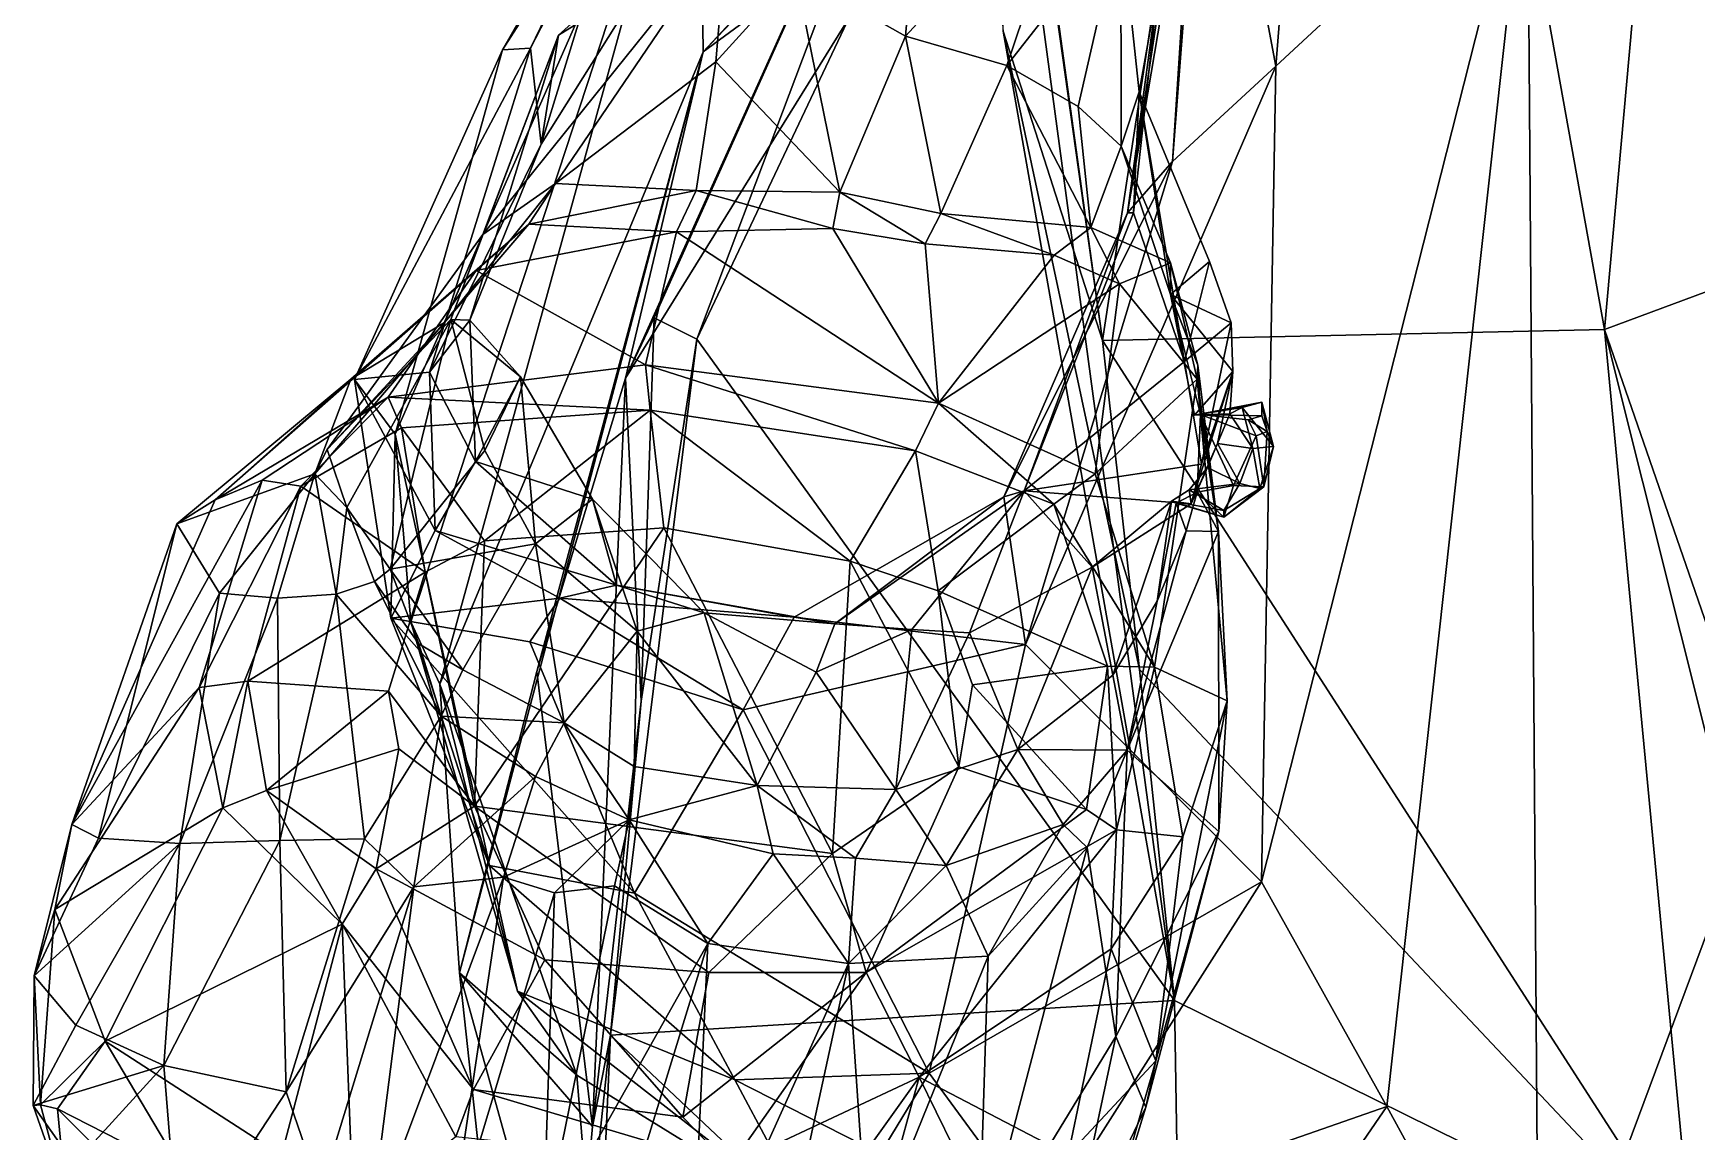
# Model space of a CAD drawing. Extents: x -0.17 to 0.17, y -0.67 to 0.79.
# Drawn here: x -0.1735 to -0.0732, y -0.1962 to -0.1299 of the extents above; entities that cross this region are included whole.
import ezdxf

# ---------------------------------------------------------------- set-up
doc = ezdxf.new("R2010")
doc.units = 0
doc.layers.add('G_SHEPRD$LWO', color=1, linetype='CONTINUOUS')

msp = doc.modelspace()

# ---------------------------------------------------------------- linework, layer by layer
at = {"layer": 'G_SHEPRD$LWO'}
for points in [[(-0.11499, -0.12982, 0.63113), (-0.109, -0.14847, 0.66799), (-0.12394, -0.04034, 0.59322)], [(-0.123, -0.04877, 0.62413), (-0.12394, -0.04034, 0.59322), (-0.109, -0.14847, 0.66799)], [(-0.123, -0.04877, 0.62413), (-0.109, -0.14847, 0.66799), (-0.09504, -0.05704, 0.65085)], [(-0.07041, -0.05524, 0.67549), (-0.09504, -0.05704, 0.65085), (-0.07872, -0.14782, 0.69142)], [(-0.05458, -0.13884, 0.70193), (-0.07041, -0.05524, 0.67549), (-0.07872, -0.14782, 0.69142)], [(-0.07872, -0.14782, 0.69142), (-0.09504, -0.05704, 0.65085), (-0.109, -0.14847, 0.66799)], [(-0.10264, -0.11009, 0.25891), (-0.09437, -0.0795, 0.35142), (-0.09855, -0.13194, 0.29187)], [(-0.09437, -0.0795, 0.35142), (-0.08337, -0.11787, 0.35446), (-0.09855, -0.13194, 0.29187)], [(-0.11925, -0.12089, 0.47136), (-0.10173, -0.09742, 0.43746), (-0.13309, -0.13107, 0.41912)], [(-0.10173, -0.09742, 0.43746), (-0.1031, -0.09964, 0.39211), (-0.13309, -0.13107, 0.41912)], [(-0.1031, -0.09964, 0.39211), (-0.13333, -0.11243, 0.35323), (-0.13309, -0.13107, 0.41912)], [(-0.14519, -0.13094, 0.26683), (-0.12888, -0.10255, 0.30132), (-0.1435, -0.13084, 0.2069)], [(-0.14519, -0.13094, 0.26683), (-0.13333, -0.11243, 0.35323), (-0.12888, -0.10255, 0.30132)], [(-0.12888, -0.10255, 0.30132), (-0.13681, -0.11699, 0.2108), (-0.1435, -0.13084, 0.2069)], [(-0.11925, -0.12089, 0.47136), (-0.13776, -0.15074, 0.50165), (-0.11676, -0.10411, 0.52975)], [(-0.13776, -0.15074, 0.50165), (-0.13603, -0.1471, 0.53814), (-0.11676, -0.10411, 0.52975)], [(-0.13603, -0.1471, 0.53814), (-0.13346, -0.14839, 0.58013), (-0.11676, -0.10411, 0.52975)], [(-0.13346, -0.14839, 0.58013), (-0.11521, -0.10985, 0.58754), (-0.11676, -0.10411, 0.52975)], [(-0.05621, -0.14033, 0.38682), (-0.08337, -0.11787, 0.35446), (-0.07057, -0.10541, 0.38122)], [(-0.13346, -0.14839, 0.58013), (-0.10465, -0.18827, 0.62569), (-0.11521, -0.10985, 0.58754)], [(-0.11499, -0.12982, 0.63113), (-0.11521, -0.10985, 0.58754), (-0.10465, -0.18827, 0.62569)], [(-0.10344, -0.1168, 0.20465), (-0.10264, -0.11009, 0.25891), (-0.10478, -0.13769, 0.20823)], [(-0.10264, -0.11009, 0.25891), (-0.09855, -0.13194, 0.29187), (-0.10478, -0.13769, 0.20823)], [(-0.15071, -0.16544, 0.34938), (-0.13333, -0.11243, 0.35323), (-0.15165, -0.15412, 0.28635)], [(-0.13333, -0.11243, 0.35323), (-0.14519, -0.13094, 0.26683), (-0.15165, -0.15412, 0.28635)], [(-0.13333, -0.11243, 0.35323), (-0.15071, -0.16544, 0.34938), (-0.14896, -0.16919, 0.37823)], [(-0.13333, -0.11243, 0.35323), (-0.14896, -0.16919, 0.37823), (-0.13309, -0.13107, 0.41912)], [(-0.12089, -0.13013, 0.06707), (-0.12751, -0.12636, 0.07564), (-0.11968, -0.11618, 0.1007)], [(-0.11968, -0.11618, 0.1007), (-0.11028, -0.1186, 0.10097), (-0.12089, -0.13013, 0.06707)], [(-0.1435, -0.13084, 0.2069), (-0.13681, -0.11699, 0.2108), (-0.14285, -0.13664, 0.14311)], [(-0.13681, -0.11699, 0.2108), (-0.13478, -0.12375, 0.14325), (-0.14285, -0.13664, 0.14311)], [(-0.10749, -0.14078, 0.14311), (-0.10485, -0.12335, 0.14368), (-0.10344, -0.1168, 0.20465)], [(-0.10478, -0.13769, 0.20823), (-0.10749, -0.14078, 0.14311), (-0.10344, -0.1168, 0.20465)], [(-0.08337, -0.11787, 0.35446), (-0.09941, -0.18111, 0.32314), (-0.09855, -0.13194, 0.29187)], [(-0.08337, -0.11787, 0.35446), (-0.09186, -0.19467, 0.34436), (-0.09941, -0.18111, 0.32314)], [(-0.09186, -0.19467, 0.34436), (-0.08337, -0.11787, 0.35446), (-0.08269, -0.21143, 0.38311)], [(-0.08337, -0.11787, 0.35446), (-0.05621, -0.14033, 0.38682), (-0.08269, -0.21143, 0.38311)], [(-0.11477, -0.1319, 0.0638), (-0.12089, -0.13013, 0.06707), (-0.11028, -0.1186, 0.10097)], [(-0.11028, -0.1186, 0.10097), (-0.10789, -0.1231, 0.09038), (-0.11477, -0.1319, 0.0638)], [(-0.13776, -0.15074, 0.50165), (-0.11925, -0.12089, 0.47136), (-0.13309, -0.13107, 0.41912)], [(-0.10789, -0.1231, 0.09038), (-0.11046, -0.13437, 0.06101), (-0.11477, -0.1319, 0.0638)], [(-0.11046, -0.13437, 0.06101), (-0.10789, -0.1231, 0.09038), (-0.10788, -0.13676, 0.0654)], [(-0.10564, -0.12709, 0.1089), (-0.10678, -0.13348, 0.08369), (-0.10789, -0.1231, 0.09038)], [(-0.10678, -0.13348, 0.08369), (-0.10788, -0.13676, 0.0654), (-0.10789, -0.1231, 0.09038)], [(-0.10564, -0.12709, 0.1089), (-0.10485, -0.12335, 0.14368), (-0.10749, -0.14078, 0.14311)], [(-0.1418, -0.13007, 0.10851), (-0.13165, -0.1238, 0.10581), (-0.14637, -0.14209, 0.06518)], [(-0.14198, -0.13901, 0.05291), (-0.14637, -0.14209, 0.06518), (-0.13165, -0.1238, 0.10581)], [(-0.14285, -0.13664, 0.14311), (-0.13478, -0.12375, 0.14325), (-0.1418, -0.13007, 0.10851)], [(-0.14198, -0.13901, 0.05291), (-0.13165, -0.1238, 0.10581), (-0.13232, -0.13168, 0.06473)], [(-0.13478, -0.12375, 0.14325), (-0.13165, -0.1238, 0.10581), (-0.1418, -0.13007, 0.10851)], [(-0.13232, -0.13168, 0.06473), (-0.13165, -0.1238, 0.10581), (-0.12751, -0.12636, 0.07564)], [(-0.12751, -0.12636, 0.07564), (-0.12484, -0.13952, 0.03399), (-0.13232, -0.13168, 0.06473)], [(-0.12751, -0.12636, 0.07564), (-0.12089, -0.13013, 0.06707), (-0.12484, -0.13952, 0.03399)], [(-0.10749, -0.14078, 0.14311), (-0.10714, -0.14078, 0.09722), (-0.10564, -0.12709, 0.1089)], [(-0.10678, -0.13348, 0.08369), (-0.10564, -0.12709, 0.1089), (-0.10714, -0.14078, 0.09722)], [(-0.14716, -0.14724, 0.11785), (-0.1418, -0.13007, 0.10851), (-0.1483, -0.1472, 0.07627)], [(-0.14637, -0.14209, 0.06518), (-0.1483, -0.1472, 0.07627), (-0.1418, -0.13007, 0.10851)], [(-0.14285, -0.13664, 0.14311), (-0.1418, -0.13007, 0.10851), (-0.14716, -0.14724, 0.11785)], [(-0.11876, -0.14081, 0.03531), (-0.12484, -0.13952, 0.03399), (-0.12089, -0.13013, 0.06707)], [(-0.12089, -0.13013, 0.06707), (-0.11477, -0.1319, 0.0638), (-0.11876, -0.14081, 0.03531)], [(-0.109, -0.14847, 0.66799), (-0.11499, -0.12982, 0.63113), (-0.10677, -0.16831, 0.64843)], [(-0.10465, -0.18827, 0.62569), (-0.10677, -0.16831, 0.64843), (-0.11499, -0.12982, 0.63113)], [(-0.15411, -0.15083, 0.20141), (-0.1435, -0.13084, 0.2069), (-0.14958, -0.15039, 0.14455)], [(-0.14519, -0.13094, 0.26683), (-0.1435, -0.13084, 0.2069), (-0.15411, -0.15083, 0.20141)], [(-0.15165, -0.15412, 0.28635), (-0.14519, -0.13094, 0.26683), (-0.15411, -0.15083, 0.20141)], [(-0.1435, -0.13084, 0.2069), (-0.14285, -0.13664, 0.14311), (-0.14958, -0.15039, 0.14455)], [(-0.14777, -0.18661, 0.43629), (-0.13309, -0.13107, 0.41912), (-0.14896, -0.16919, 0.37823)], [(-0.14777, -0.18661, 0.43629), (-0.14311, -0.16843, 0.46858), (-0.13309, -0.13107, 0.41912)], [(-0.13776, -0.15074, 0.50165), (-0.13309, -0.13107, 0.41912), (-0.14311, -0.16843, 0.46858)], [(-0.13232, -0.13168, 0.06473), (-0.13351, -0.13942, 0.0338), (-0.14198, -0.13901, 0.05291)], [(-0.12484, -0.13952, 0.03399), (-0.13351, -0.13942, 0.0338), (-0.13232, -0.13168, 0.06473)], [(-0.1097, -0.14165, 0.03587), (-0.11876, -0.14081, 0.03531), (-0.11477, -0.1319, 0.0638)], [(-0.11477, -0.1319, 0.0638), (-0.11046, -0.13437, 0.06101), (-0.1097, -0.14165, 0.03587)], [(-0.10478, -0.13769, 0.20823), (-0.09855, -0.13194, 0.29187), (-0.11364, -0.16681, 0.20833)], [(-0.09855, -0.13194, 0.29187), (-0.09941, -0.18111, 0.32314), (-0.11364, -0.16681, 0.20833)], [(-0.10788, -0.13676, 0.0654), (-0.1097, -0.14165, 0.03587), (-0.11046, -0.13437, 0.06101)], [(-0.10678, -0.13348, 0.08369), (-0.10489, -0.14569, 0.05813), (-0.10788, -0.13676, 0.0654)], [(-0.10714, -0.14078, 0.09722), (-0.10406, -0.14974, 0.08049), (-0.10678, -0.13348, 0.08369)], [(-0.10254, -0.14371, 0.07335), (-0.10489, -0.14569, 0.05813), (-0.10678, -0.13348, 0.08369)], [(-0.10406, -0.14974, 0.08049), (-0.10254, -0.14371, 0.07335), (-0.10678, -0.13348, 0.08369)], [(-0.14958, -0.15039, 0.14455), (-0.14285, -0.13664, 0.14311), (-0.14716, -0.14724, 0.11785)], [(-0.1049, -0.1438, 0.03766), (-0.1097, -0.14165, 0.03587), (-0.10788, -0.13676, 0.0654)], [(-0.10788, -0.13676, 0.0654), (-0.10489, -0.14569, 0.05813), (-0.1049, -0.1438, 0.03766)], [(-0.10749, -0.14078, 0.14311), (-0.10478, -0.13769, 0.20823), (-0.11495, -0.15791, 0.15007)], [(-0.11364, -0.16681, 0.20833), (-0.11495, -0.15791, 0.15007), (-0.10478, -0.13769, 0.20823)], [(-0.14637, -0.14209, 0.06518), (-0.14198, -0.13901, 0.05291), (-0.14869, -0.14738, 0.04189)], [(-0.14359, -0.14145, 0.03513), (-0.14869, -0.14738, 0.04189), (-0.14198, -0.13901, 0.05291)], [(-0.14359, -0.14145, 0.03513), (-0.14198, -0.13901, 0.05291), (-0.13351, -0.13942, 0.0338)], [(-0.14359, -0.14145, 0.03513), (-0.13351, -0.13942, 0.0338), (-0.13469, -0.14192, 0.0225)], [(-0.13469, -0.14192, 0.0225), (-0.13351, -0.13942, 0.0338), (-0.12526, -0.14172, 0.02508)], [(-0.12484, -0.13952, 0.03399), (-0.12526, -0.14172, 0.02508), (-0.13351, -0.13942, 0.0338)], [(-0.07872, -0.14782, 0.69142), (-0.05976, -0.20258, 0.70247), (-0.05458, -0.13884, 0.70193)], [(-0.12526, -0.14172, 0.02508), (-0.12484, -0.13952, 0.03399), (-0.1197, -0.14264, 0.02896)], [(-0.11876, -0.14081, 0.03531), (-0.1197, -0.14264, 0.02896), (-0.12484, -0.13952, 0.03399)], [(-0.05621, -0.14033, 0.38682), (-0.05748, -0.19856, 0.39368), (-0.08269, -0.21143, 0.38311)], [(-0.14869, -0.14738, 0.04189), (-0.14359, -0.14145, 0.03513), (-0.15434, -0.15081, 0.02533)], [(-0.14359, -0.14145, 0.03513), (-0.14678, -0.14425, 0.01752), (-0.15434, -0.15081, 0.02533)], [(-0.14678, -0.14425, 0.01752), (-0.14359, -0.14145, 0.03513), (-0.13469, -0.14192, 0.0225)], [(-0.1197, -0.14264, 0.02896), (-0.11876, -0.14081, 0.03531), (-0.11191, -0.14333, 0.0286)], [(-0.11876, -0.14081, 0.03531), (-0.1097, -0.14165, 0.03587), (-0.11191, -0.14333, 0.0286)], [(-0.11495, -0.15791, 0.15007), (-0.11373, -0.15754, 0.09949), (-0.10749, -0.14078, 0.14311)], [(-0.10714, -0.14078, 0.09722), (-0.10749, -0.14078, 0.14311), (-0.11373, -0.15754, 0.09949)], [(-0.10406, -0.14974, 0.08049), (-0.10714, -0.14078, 0.09722), (-0.11373, -0.15754, 0.09949)], [(-0.1483, -0.1472, 0.07627), (-0.14637, -0.14209, 0.06518), (-0.15577, -0.15505, 0.0477)], [(-0.14869, -0.14738, 0.04189), (-0.15577, -0.15505, 0.0477), (-0.14637, -0.14209, 0.06518)], [(-0.14678, -0.14425, 0.01752), (-0.13469, -0.14192, 0.0225), (-0.13657, -0.14995, 0.00729)], [(-0.13657, -0.14995, 0.00729), (-0.13469, -0.14192, 0.0225), (-0.11889, -0.15225, 0.01167)], [(-0.13469, -0.14192, 0.0225), (-0.12526, -0.14172, 0.02508), (-0.11889, -0.15225, 0.01167)], [(-0.1197, -0.14264, 0.02896), (-0.11889, -0.15225, 0.01167), (-0.12526, -0.14172, 0.02508)], [(-0.11191, -0.14333, 0.0286), (-0.1097, -0.14165, 0.03587), (-0.10797, -0.14505, 0.02776)], [(-0.1097, -0.14165, 0.03587), (-0.1049, -0.1438, 0.03766), (-0.10797, -0.14505, 0.02776)], [(-0.11191, -0.14333, 0.0286), (-0.11889, -0.15225, 0.01167), (-0.1197, -0.14264, 0.02896)], [(-0.11191, -0.14333, 0.0286), (-0.10797, -0.14505, 0.02776), (-0.11889, -0.15225, 0.01167)], [(-0.14678, -0.14425, 0.01752), (-0.15208, -0.1519, 0.00695), (-0.16252, -0.15809, 0.01657)], [(-0.14678, -0.14425, 0.01752), (-0.16252, -0.15809, 0.01657), (-0.15434, -0.15081, 0.02533)], [(-0.15208, -0.1519, 0.00695), (-0.14678, -0.14425, 0.01752), (-0.13657, -0.14995, 0.00729)], [(-0.1033, -0.15081, 0.02567), (-0.10797, -0.14505, 0.02776), (-0.1049, -0.1438, 0.03766)], [(-0.10489, -0.14569, 0.05813), (-0.10326, -0.14996, 0.04492), (-0.1049, -0.1438, 0.03766)], [(-0.1049, -0.1438, 0.03766), (-0.10326, -0.14996, 0.04492), (-0.1033, -0.15081, 0.02567)], [(-0.10124, -0.14741, 0.06884), (-0.10489, -0.14569, 0.05813), (-0.10254, -0.14371, 0.07335)], [(-0.10254, -0.14371, 0.07335), (-0.10406, -0.14974, 0.08049), (-0.10124, -0.14741, 0.06884)], [(-0.10944, -0.15651, 0.01441), (-0.11889, -0.15225, 0.01167), (-0.10797, -0.14505, 0.02776)], [(-0.10797, -0.14505, 0.02776), (-0.1033, -0.15081, 0.02567), (-0.10944, -0.15651, 0.01441)], [(-0.10489, -0.14569, 0.05813), (-0.1031, -0.15294, 0.05075), (-0.10326, -0.14996, 0.04492)], [(-0.10489, -0.14569, 0.05813), (-0.10115, -0.15035, 0.06519), (-0.10345, -0.15297, 0.05656)], [(-0.10489, -0.14569, 0.05813), (-0.10345, -0.15297, 0.05656), (-0.1031, -0.15294, 0.05075)], [(-0.10115, -0.15035, 0.06519), (-0.10489, -0.14569, 0.05813), (-0.10124, -0.14741, 0.06884)], [(-0.15434, -0.15081, 0.02533), (-0.15651, -0.15652, 0.04248), (-0.14869, -0.14738, 0.04189)], [(-0.15577, -0.15505, 0.0477), (-0.14869, -0.14738, 0.04189), (-0.15651, -0.15652, 0.04248)], [(-0.15577, -0.15505, 0.0477), (-0.15457, -0.15855, 0.0517), (-0.1483, -0.1472, 0.07627)], [(-0.15457, -0.15855, 0.0517), (-0.15196, -0.16227, 0.06083), (-0.1483, -0.1472, 0.07627)], [(-0.14626, -0.1551, 0.07105), (-0.1483, -0.1472, 0.07627), (-0.15196, -0.16227, 0.06083)], [(-0.14958, -0.15039, 0.14455), (-0.14716, -0.14724, 0.11785), (-0.14682, -0.15576, 0.1169)], [(-0.14716, -0.14724, 0.11785), (-0.1483, -0.1472, 0.07627), (-0.1441, -0.15066, 0.08722)], [(-0.1483, -0.1472, 0.07627), (-0.14626, -0.1551, 0.07105), (-0.1441, -0.15066, 0.08722)], [(-0.14716, -0.14724, 0.11785), (-0.1441, -0.15066, 0.08722), (-0.14682, -0.15576, 0.1169)], [(-0.13603, -0.1471, 0.53814), (-0.13776, -0.15074, 0.50165), (-0.13682, -0.17023, 0.5437)], [(-0.13346, -0.14839, 0.58013), (-0.13603, -0.1471, 0.53814), (-0.13682, -0.17023, 0.5437)], [(-0.10304, -0.15594, 0.07679), (-0.10124, -0.14741, 0.06884), (-0.10406, -0.14974, 0.08049)], [(-0.10124, -0.14741, 0.06884), (-0.10304, -0.15594, 0.07679), (-0.10115, -0.15035, 0.06519)], [(-0.13346, -0.14839, 0.58013), (-0.13682, -0.17023, 0.5437), (-0.13868, -0.19037, 0.58282)], [(-0.13346, -0.14839, 0.58013), (-0.13868, -0.19037, 0.58282), (-0.10465, -0.18827, 0.62569)], [(-0.109, -0.14847, 0.66799), (-0.07342, -0.2037, 0.6634), (-0.07872, -0.14782, 0.69142)], [(-0.109, -0.14847, 0.66799), (-0.10677, -0.16831, 0.64843), (-0.07342, -0.2037, 0.6634)], [(-0.07342, -0.2037, 0.6634), (-0.06499, -0.2026, 0.68666), (-0.07872, -0.14782, 0.69142)], [(-0.06499, -0.2026, 0.68666), (-0.05976, -0.20258, 0.70247), (-0.07872, -0.14782, 0.69142)], [(-0.15411, -0.15083, 0.20141), (-0.14958, -0.15039, 0.14455), (-0.14925, -0.15994, 0.14938)], [(-0.13657, -0.14995, 0.00729), (-0.13629, -0.15267, 0.00486), (-0.15208, -0.1519, 0.00695)], [(-0.14925, -0.15994, 0.14938), (-0.14958, -0.15039, 0.14455), (-0.14682, -0.15576, 0.1169)], [(-0.11889, -0.15225, 0.01167), (-0.12027, -0.15512, 0.00471), (-0.13657, -0.14995, 0.00729)], [(-0.12027, -0.15512, 0.00471), (-0.13629, -0.15267, 0.00486), (-0.13657, -0.14995, 0.00729)], [(-0.11373, -0.15754, 0.09949), (-0.10304, -0.15594, 0.07679), (-0.10406, -0.14974, 0.08049)], [(-0.10115, -0.15035, 0.06519), (-0.10365, -0.15833, 0.07003), (-0.10207, -0.15469, 0.06497)], [(-0.10365, -0.15833, 0.07003), (-0.10115, -0.15035, 0.06519), (-0.10304, -0.15594, 0.07679)], [(-0.10133, -0.1529, 0.06055), (-0.10345, -0.15297, 0.05656), (-0.10115, -0.15035, 0.06519)], [(-0.1033, -0.15081, 0.02567), (-0.10326, -0.14996, 0.04492), (-0.10201, -0.16, 0.03927)], [(-0.10326, -0.14996, 0.04492), (-0.1031, -0.15294, 0.05075), (-0.10201, -0.16, 0.03927)], [(-0.10133, -0.1529, 0.06055), (-0.10115, -0.15035, 0.06519), (-0.10207, -0.15469, 0.06497)], [(-0.16252, -0.15809, 0.01657), (-0.16482, -0.15952, 0.02347), (-0.15434, -0.15081, 0.02533)], [(-0.15434, -0.15081, 0.02533), (-0.16482, -0.15952, 0.02347), (-0.15651, -0.15652, 0.04248)], [(-0.15193, -0.16522, 0.20571), (-0.15411, -0.15083, 0.20141), (-0.14925, -0.15994, 0.14938)], [(-0.15165, -0.15412, 0.28635), (-0.15411, -0.15083, 0.20141), (-0.15193, -0.16522, 0.20571)], [(-0.1441, -0.15066, 0.08722), (-0.13975, -0.15804, 0.08924), (-0.14682, -0.15576, 0.1169)], [(-0.14626, -0.1551, 0.07105), (-0.1432, -0.16073, 0.07029), (-0.1441, -0.15066, 0.08722)], [(-0.1441, -0.15066, 0.08722), (-0.1432, -0.16073, 0.07029), (-0.13975, -0.15804, 0.08924)], [(-0.13776, -0.15074, 0.50165), (-0.14311, -0.16843, 0.46858), (-0.13975, -0.19587, 0.5003)], [(-0.13975, -0.19587, 0.5003), (-0.13682, -0.17023, 0.5437), (-0.13776, -0.15074, 0.50165)], [(-0.1033, -0.15081, 0.02567), (-0.10587, -0.16817, 0.01358), (-0.10944, -0.15651, 0.01441)], [(-0.1033, -0.15081, 0.02567), (-0.10148, -0.17021, 0.02132), (-0.10587, -0.16817, 0.01358)], [(-0.1033, -0.15081, 0.02567), (-0.10201, -0.16, 0.03927), (-0.10148, -0.17021, 0.02132)], [(-0.15968, -0.15689, 0.01386), (-0.16252, -0.15809, 0.01657), (-0.15208, -0.1519, 0.00695)], [(-0.15968, -0.15689, 0.01386), (-0.15208, -0.1519, 0.00695), (-0.15735, -0.15726, 0.00458)], [(-0.15127, -0.15374, 0.0048), (-0.15735, -0.15726, 0.00458), (-0.15208, -0.1519, 0.00695)], [(-0.13629, -0.15267, 0.00486), (-0.15127, -0.15374, 0.0048), (-0.15208, -0.1519, 0.00695)], [(-0.11193, -0.15834, 0.00585), (-0.12027, -0.15512, 0.00471), (-0.11889, -0.15225, 0.01167)], [(-0.10944, -0.15651, 0.01441), (-0.11193, -0.15834, 0.00585), (-0.11889, -0.15225, 0.01167)], [(-0.10057, -0.15252, 0.05733), (-0.09939, -0.15219, 0.05062), (-0.10345, -0.15297, 0.05656)], [(-0.1031, -0.15294, 0.05075), (-0.10345, -0.15297, 0.05656), (-0.09939, -0.15219, 0.05062)], [(-0.09939, -0.15219, 0.05062), (-0.0994, -0.15302, 0.04736), (-0.1031, -0.15294, 0.05075)], [(-0.09869, -0.15487, 0.05093), (-0.09939, -0.15219, 0.05062), (-0.10057, -0.15252, 0.05733)], [(-0.09907, -0.15397, 0.04667), (-0.0994, -0.15302, 0.04736), (-0.09939, -0.15219, 0.05062)], [(-0.09869, -0.15487, 0.05093), (-0.09907, -0.15397, 0.04667), (-0.09939, -0.15219, 0.05062)], [(-0.15127, -0.15374, 0.0048), (-0.13629, -0.15267, 0.00486), (-0.14628, -0.16055, 0.00183)], [(-0.13546, -0.15977, 0.00188), (-0.14628, -0.16055, 0.00183), (-0.13629, -0.15267, 0.00486)], [(-0.12027, -0.15512, 0.00471), (-0.12421, -0.16178, 0.00175), (-0.13629, -0.15267, 0.00486)], [(-0.12421, -0.16178, 0.00175), (-0.13546, -0.15977, 0.00188), (-0.13629, -0.15267, 0.00486)], [(-0.10345, -0.15297, 0.05656), (-0.10133, -0.1529, 0.06055), (-0.10057, -0.15252, 0.05733)], [(-0.10329, -0.15761, 0.05344), (-0.1031, -0.15294, 0.05075), (-0.1011, -0.15721, 0.04982)], [(-0.1031, -0.15294, 0.05075), (-0.10329, -0.15761, 0.05344), (-0.10201, -0.16, 0.03927)], [(-0.10021, -0.15325, 0.04707), (-0.1031, -0.15294, 0.05075), (-0.0994, -0.15302, 0.04736)], [(-0.09974, -0.15422, 0.0461), (-0.1011, -0.15721, 0.04982), (-0.1031, -0.15294, 0.05075)], [(-0.10021, -0.15325, 0.04707), (-0.09974, -0.15422, 0.0461), (-0.1031, -0.15294, 0.05075)], [(-0.10133, -0.1529, 0.06055), (-0.10207, -0.15469, 0.06497), (-0.09994, -0.15498, 0.05791)], [(-0.10057, -0.15252, 0.05733), (-0.10133, -0.1529, 0.06055), (-0.09994, -0.15498, 0.05791)], [(-0.09994, -0.15498, 0.05791), (-0.09869, -0.15487, 0.05093), (-0.10057, -0.15252, 0.05733)], [(-0.09907, -0.15397, 0.04667), (-0.10021, -0.15325, 0.04707), (-0.0994, -0.15302, 0.04736)], [(-0.09974, -0.15422, 0.0461), (-0.10021, -0.15325, 0.04707), (-0.09907, -0.15397, 0.04667)], [(-0.15735, -0.15726, 0.00458), (-0.15127, -0.15374, 0.0048), (-0.14985, -0.16244, 0.00171)], [(-0.14598, -0.18014, 0.3141), (-0.15165, -0.15412, 0.28635), (-0.15193, -0.16522, 0.20571)], [(-0.14598, -0.18014, 0.3141), (-0.15071, -0.16544, 0.34938), (-0.15165, -0.15412, 0.28635)], [(-0.14628, -0.16055, 0.00183), (-0.14985, -0.16244, 0.00171), (-0.15127, -0.15374, 0.0048)], [(-0.1011, -0.15721, 0.04982), (-0.09974, -0.15422, 0.0461), (-0.09927, -0.15729, 0.04999)], [(-0.09907, -0.15397, 0.04667), (-0.09927, -0.15729, 0.04999), (-0.09974, -0.15422, 0.0461)], [(-0.09927, -0.15729, 0.04999), (-0.09907, -0.15397, 0.04667), (-0.09869, -0.15487, 0.05093)], [(-0.15457, -0.15855, 0.0517), (-0.15577, -0.15505, 0.0477), (-0.15651, -0.15652, 0.04248)], [(-0.15196, -0.16227, 0.06083), (-0.1432, -0.16073, 0.07029), (-0.14626, -0.1551, 0.07105)], [(-0.11891, -0.16357, 0.00164), (-0.12421, -0.16178, 0.00175), (-0.12027, -0.15512, 0.00471)], [(-0.11193, -0.15834, 0.00585), (-0.11891, -0.16357, 0.00164), (-0.12027, -0.15512, 0.00471)], [(-0.10267, -0.15613, 0.06623), (-0.10207, -0.15469, 0.06497), (-0.10365, -0.15833, 0.07003)], [(-0.10207, -0.15469, 0.06497), (-0.10267, -0.15613, 0.06623), (-0.10072, -0.1571, 0.05982)], [(-0.09994, -0.15498, 0.05791), (-0.10207, -0.15469, 0.06497), (-0.10072, -0.1571, 0.05982)], [(-0.10072, -0.1571, 0.05982), (-0.09951, -0.15739, 0.05393), (-0.09994, -0.15498, 0.05791)], [(-0.09951, -0.15739, 0.05393), (-0.09869, -0.15487, 0.05093), (-0.09994, -0.15498, 0.05791)], [(-0.09951, -0.15739, 0.05393), (-0.09927, -0.15729, 0.04999), (-0.09869, -0.15487, 0.05093)], [(-0.14925, -0.15994, 0.14938), (-0.14682, -0.15576, 0.1169), (-0.13831, -0.16322, 0.12255)], [(-0.14682, -0.15576, 0.1169), (-0.13975, -0.15804, 0.08924), (-0.13831, -0.16322, 0.12255)], [(-0.10365, -0.15833, 0.07003), (-0.10304, -0.15594, 0.07679), (-0.11373, -0.15754, 0.09949)], [(-0.10267, -0.15613, 0.06623), (-0.10378, -0.15748, 0.06696), (-0.10072, -0.1571, 0.05982)], [(-0.10267, -0.15613, 0.06623), (-0.10365, -0.15833, 0.07003), (-0.10378, -0.15748, 0.06696)], [(-0.17116, -0.17765, 0.02201), (-0.15968, -0.15689, 0.01386), (-0.16347, -0.1694, 0.01199)], [(-0.17116, -0.17765, 0.02201), (-0.16252, -0.15809, 0.01657), (-0.15968, -0.15689, 0.01386)], [(-0.16482, -0.15952, 0.02347), (-0.16225, -0.16371, 0.03643), (-0.15651, -0.15652, 0.04248)], [(-0.15968, -0.15689, 0.01386), (-0.15735, -0.15726, 0.00458), (-0.16347, -0.1694, 0.01199)], [(-0.15735, -0.15726, 0.00458), (-0.16054, -0.16902, 0.00386), (-0.16347, -0.1694, 0.01199)], [(-0.15876, -0.16402, 0.04161), (-0.15651, -0.15652, 0.04248), (-0.16225, -0.16371, 0.03643)], [(-0.15735, -0.15726, 0.00458), (-0.14985, -0.16244, 0.00171), (-0.16054, -0.16902, 0.00386)], [(-0.15522, -0.16377, 0.04723), (-0.15651, -0.15652, 0.04248), (-0.15876, -0.16402, 0.04161)], [(-0.15457, -0.15855, 0.0517), (-0.15651, -0.15652, 0.04248), (-0.15522, -0.16377, 0.04723)], [(-0.10944, -0.15651, 0.01441), (-0.10587, -0.16817, 0.01358), (-0.11193, -0.15834, 0.00585)], [(-0.10169, -0.15873, 0.0596), (-0.10378, -0.15748, 0.06696), (-0.10483, -0.15816, 0.06634)], [(-0.10378, -0.15748, 0.06696), (-0.10365, -0.15833, 0.07003), (-0.10483, -0.15816, 0.06634)], [(-0.10378, -0.15748, 0.06696), (-0.10169, -0.15873, 0.0596), (-0.10072, -0.1571, 0.05982)], [(-0.1011, -0.15721, 0.04982), (-0.10169, -0.15913, 0.05643), (-0.10329, -0.15761, 0.05344)], [(-0.10169, -0.15873, 0.0596), (-0.09951, -0.15739, 0.05393), (-0.10072, -0.1571, 0.05982)], [(-0.09927, -0.15729, 0.04999), (-0.10169, -0.15913, 0.05643), (-0.1011, -0.15721, 0.04982)], [(-0.10169, -0.15913, 0.05643), (-0.09927, -0.15729, 0.04999), (-0.09951, -0.15739, 0.05393)], [(-0.10169, -0.15873, 0.0596), (-0.10169, -0.15913, 0.05643), (-0.09951, -0.15739, 0.05393)], [(-0.16252, -0.15809, 0.01657), (-0.17116, -0.17765, 0.02201), (-0.16482, -0.15952, 0.02347)], [(-0.1432, -0.16073, 0.07029), (-0.13707, -0.166, 0.07116), (-0.13975, -0.15804, 0.08924)], [(-0.13975, -0.15804, 0.08924), (-0.13302, -0.16489, 0.0882), (-0.13831, -0.16322, 0.12255)], [(-0.13975, -0.15804, 0.08924), (-0.13707, -0.166, 0.07116), (-0.13302, -0.16489, 0.0882)], [(-0.11495, -0.15791, 0.15007), (-0.11364, -0.16681, 0.20833), (-0.1276, -0.16516, 0.15071)], [(-0.1276, -0.16516, 0.15071), (-0.12514, -0.16555, 0.11092), (-0.11495, -0.15791, 0.15007)], [(-0.11373, -0.15754, 0.09949), (-0.11495, -0.15791, 0.15007), (-0.12514, -0.16555, 0.11092)], [(-0.11373, -0.15754, 0.09949), (-0.12514, -0.16555, 0.11092), (-0.1205, -0.1659, 0.08564)], [(-0.11703, -0.1661, 0.07895), (-0.11373, -0.15754, 0.09949), (-0.1205, -0.1659, 0.08564)], [(-0.11193, -0.15834, 0.00585), (-0.10869, -0.16812, 0.00543), (-0.11891, -0.16357, 0.00164)], [(-0.10962, -0.16215, 0.07425), (-0.11373, -0.15754, 0.09949), (-0.11703, -0.1661, 0.07895)], [(-0.10365, -0.15833, 0.07003), (-0.11373, -0.15754, 0.09949), (-0.10962, -0.16215, 0.07425)], [(-0.10869, -0.16812, 0.00543), (-0.11193, -0.15834, 0.00585), (-0.10587, -0.16817, 0.01358)], [(-0.10962, -0.16215, 0.07425), (-0.10837, -0.16866, 0.0581), (-0.10483, -0.15816, 0.06634)], [(-0.10962, -0.16215, 0.07425), (-0.10483, -0.15816, 0.06634), (-0.10365, -0.15833, 0.07003)], [(-0.10571, -0.1642, 0.05547), (-0.10483, -0.15816, 0.06634), (-0.10837, -0.16866, 0.0581)], [(-0.10483, -0.15816, 0.06634), (-0.10571, -0.1642, 0.05547), (-0.10455, -0.15828, 0.05887)], [(-0.10571, -0.1642, 0.05547), (-0.10395, -0.15996, 0.05318), (-0.10455, -0.15828, 0.05887)], [(-0.10169, -0.15913, 0.05643), (-0.10169, -0.15873, 0.0596), (-0.10483, -0.15816, 0.06634)], [(-0.10169, -0.15913, 0.05643), (-0.10483, -0.15816, 0.06634), (-0.10455, -0.15828, 0.05887)], [(-0.10455, -0.15828, 0.05887), (-0.10329, -0.15761, 0.05344), (-0.10169, -0.15913, 0.05643)], [(-0.10395, -0.15996, 0.05318), (-0.10329, -0.15761, 0.05344), (-0.10455, -0.15828, 0.05887)], [(-0.10329, -0.15761, 0.05344), (-0.10395, -0.15996, 0.05318), (-0.10201, -0.16, 0.03927)], [(-0.1529, -0.163, 0.05326), (-0.15457, -0.15855, 0.0517), (-0.15522, -0.16377, 0.04723)], [(-0.15457, -0.15855, 0.0517), (-0.1529, -0.163, 0.05326), (-0.15196, -0.16227, 0.06083)], [(-0.17116, -0.17765, 0.02201), (-0.16956, -0.17848, 0.02991), (-0.16482, -0.15952, 0.02347)], [(-0.16482, -0.15952, 0.02347), (-0.16956, -0.17848, 0.02991), (-0.16225, -0.16371, 0.03643)], [(-0.15193, -0.16522, 0.20571), (-0.14925, -0.15994, 0.14938), (-0.14172, -0.16402, 0.15393)], [(-0.14172, -0.16402, 0.15393), (-0.14925, -0.15994, 0.14938), (-0.13831, -0.16322, 0.12255)], [(-0.13546, -0.15977, 0.00188), (-0.14688, -0.17656, 0.00086), (-0.14628, -0.16055, 0.00183)], [(-0.12529, -0.17941, 0.0007), (-0.14688, -0.17656, 0.00086), (-0.13546, -0.15977, 0.00188)], [(-0.12421, -0.16178, 0.00175), (-0.12529, -0.17941, 0.0007), (-0.13546, -0.15977, 0.00188)], [(-0.10395, -0.15996, 0.05318), (-0.10752, -0.17317, 0.05048), (-0.10201, -0.16, 0.03927)], [(-0.10395, -0.15996, 0.05318), (-0.10571, -0.1642, 0.05547), (-0.10752, -0.17317, 0.05048)], [(-0.10201, -0.16, 0.03927), (-0.10752, -0.17317, 0.05048), (-0.10198, -0.17809, 0.03273)], [(-0.10198, -0.17809, 0.03273), (-0.10148, -0.17021, 0.02132), (-0.10201, -0.16, 0.03927)], [(-0.1432, -0.16073, 0.07029), (-0.15196, -0.16227, 0.06083), (-0.14758, -0.16833, 0.05746)], [(-0.14688, -0.17656, 0.00086), (-0.14985, -0.16244, 0.00171), (-0.14628, -0.16055, 0.00183)], [(-0.14758, -0.16833, 0.05746), (-0.14147, -0.17153, 0.05855), (-0.1432, -0.16073, 0.07029)], [(-0.1432, -0.16073, 0.07029), (-0.14147, -0.17153, 0.05855), (-0.13707, -0.166, 0.07116)], [(-0.14985, -0.16244, 0.00171), (-0.15206, -0.16962, 0.00128), (-0.16054, -0.16902, 0.00386)], [(-0.1529, -0.163, 0.05326), (-0.15023, -0.16677, 0.05575), (-0.15196, -0.16227, 0.06083)], [(-0.14985, -0.16244, 0.00171), (-0.14688, -0.17656, 0.00086), (-0.15206, -0.16962, 0.00128)], [(-0.15023, -0.16677, 0.05575), (-0.14758, -0.16833, 0.05746), (-0.15196, -0.16227, 0.06083)], [(-0.11766, -0.17419, 0.001), (-0.12529, -0.17941, 0.0007), (-0.12421, -0.16178, 0.00175)], [(-0.11891, -0.16357, 0.00164), (-0.11766, -0.17419, 0.001), (-0.12421, -0.16178, 0.00175)], [(-0.11703, -0.1661, 0.07895), (-0.1141, -0.17313, 0.05885), (-0.10962, -0.16215, 0.07425)], [(-0.1141, -0.17313, 0.05885), (-0.10837, -0.16866, 0.0581), (-0.10962, -0.16215, 0.07425)], [(-0.15522, -0.16377, 0.04723), (-0.14889, -0.17112, 0.05067), (-0.1529, -0.163, 0.05326)], [(-0.15023, -0.16677, 0.05575), (-0.1529, -0.163, 0.05326), (-0.14889, -0.17112, 0.05067)], [(-0.14172, -0.16402, 0.15393), (-0.13831, -0.16322, 0.12255), (-0.1276, -0.16516, 0.15071)], [(-0.12514, -0.16555, 0.11092), (-0.1276, -0.16516, 0.15071), (-0.13831, -0.16322, 0.12255)], [(-0.12514, -0.16555, 0.11092), (-0.13831, -0.16322, 0.12255), (-0.13302, -0.16489, 0.0882)], [(-0.16956, -0.17848, 0.02991), (-0.16464, -0.17881, 0.03838), (-0.16225, -0.16371, 0.03643)], [(-0.16225, -0.16371, 0.03643), (-0.16464, -0.17881, 0.03838), (-0.15876, -0.16402, 0.04161)], [(-0.15862, -0.17863, 0.04027), (-0.15876, -0.16402, 0.04161), (-0.16464, -0.17881, 0.03838)], [(-0.15876, -0.16402, 0.04161), (-0.15862, -0.17863, 0.04027), (-0.15522, -0.16377, 0.04723)], [(-0.15351, -0.17853, 0.04319), (-0.15522, -0.16377, 0.04723), (-0.15862, -0.17863, 0.04027)], [(-0.15522, -0.16377, 0.04723), (-0.15351, -0.17853, 0.04319), (-0.14889, -0.17112, 0.05067)], [(-0.14353, -0.16664, 0.20273), (-0.15193, -0.16522, 0.20571), (-0.14172, -0.16402, 0.15393)], [(-0.14353, -0.16664, 0.20273), (-0.14172, -0.16402, 0.15393), (-0.13068, -0.17075, 0.20253)], [(-0.1276, -0.16516, 0.15071), (-0.13068, -0.17075, 0.20253), (-0.14172, -0.16402, 0.15393)], [(-0.11684, -0.16923, 0.0013), (-0.11766, -0.17419, 0.001), (-0.11891, -0.16357, 0.00164)], [(-0.11684, -0.16923, 0.0013), (-0.11891, -0.16357, 0.00164), (-0.10869, -0.16812, 0.00543)], [(-0.10571, -0.1642, 0.05547), (-0.10837, -0.16866, 0.0581), (-0.10752, -0.17317, 0.05048)], [(-0.14353, -0.16664, 0.20273), (-0.13723, -0.18179, 0.28948), (-0.15193, -0.16522, 0.20571)], [(-0.14598, -0.18014, 0.3141), (-0.15193, -0.16522, 0.20571), (-0.13723, -0.18179, 0.28948)], [(-0.15071, -0.16544, 0.34938), (-0.14429, -0.18771, 0.34737), (-0.14896, -0.16919, 0.37823)], [(-0.14429, -0.18771, 0.34737), (-0.15071, -0.16544, 0.34938), (-0.14598, -0.18014, 0.3141)], [(-0.13707, -0.166, 0.07116), (-0.12983, -0.1753, 0.06062), (-0.13302, -0.16489, 0.0882)], [(-0.12627, -0.16848, 0.08423), (-0.13302, -0.16489, 0.0882), (-0.12983, -0.1753, 0.06062)], [(-0.12627, -0.16848, 0.08423), (-0.12514, -0.16555, 0.11092), (-0.13302, -0.16489, 0.0882)], [(-0.13068, -0.17075, 0.20253), (-0.1276, -0.16516, 0.15071), (-0.11364, -0.16681, 0.20833)], [(-0.14147, -0.17153, 0.05855), (-0.13724, -0.17417, 0.05933), (-0.13707, -0.166, 0.07116)], [(-0.13724, -0.17417, 0.05933), (-0.12983, -0.1753, 0.06062), (-0.13707, -0.166, 0.07116)], [(-0.12627, -0.16848, 0.08423), (-0.1205, -0.1659, 0.08564), (-0.12514, -0.16555, 0.11092)], [(-0.1205, -0.1659, 0.08564), (-0.12627, -0.16848, 0.08423), (-0.12146, -0.17554, 0.06098)], [(-0.1205, -0.1659, 0.08564), (-0.12146, -0.17554, 0.06098), (-0.11703, -0.1661, 0.07895)], [(-0.12146, -0.17554, 0.06098), (-0.1141, -0.17313, 0.05885), (-0.11703, -0.1661, 0.07895)], [(-0.14758, -0.16833, 0.05746), (-0.15023, -0.16677, 0.05575), (-0.14889, -0.17112, 0.05067)], [(-0.14353, -0.16664, 0.20273), (-0.13068, -0.17075, 0.20253), (-0.13723, -0.18179, 0.28948)], [(-0.13068, -0.17075, 0.20253), (-0.11364, -0.16681, 0.20833), (-0.11945, -0.19266, 0.31383)], [(-0.09941, -0.18111, 0.32314), (-0.11945, -0.19266, 0.31383), (-0.11364, -0.16681, 0.20833)], [(-0.14147, -0.17153, 0.05855), (-0.14758, -0.16833, 0.05746), (-0.14889, -0.17112, 0.05067)], [(-0.14777, -0.18661, 0.43629), (-0.13975, -0.19587, 0.5003), (-0.14311, -0.16843, 0.46858)], [(-0.12983, -0.1753, 0.06062), (-0.12146, -0.17554, 0.06098), (-0.12627, -0.16848, 0.08423)], [(-0.10869, -0.16812, 0.00543), (-0.10997, -0.17675, 0.00484), (-0.11684, -0.16923, 0.0013)], [(-0.10997, -0.17675, 0.00484), (-0.10869, -0.16812, 0.00543), (-0.10816, -0.17799, 0.00965)], [(-0.10587, -0.16817, 0.01358), (-0.10816, -0.17799, 0.00965), (-0.10869, -0.16812, 0.00543)], [(-0.10587, -0.16817, 0.01358), (-0.10415, -0.17841, 0.01693), (-0.10816, -0.17799, 0.00965)], [(-0.10465, -0.18827, 0.62569), (-0.07342, -0.2037, 0.6634), (-0.10677, -0.16831, 0.64843)], [(-0.10415, -0.17841, 0.01693), (-0.10587, -0.16817, 0.01358), (-0.10148, -0.17021, 0.02132)], [(-0.17219, -0.18279, 0.01432), (-0.16347, -0.1694, 0.01199), (-0.16206, -0.17666, 0.00596)], [(-0.17116, -0.17765, 0.02201), (-0.16347, -0.1694, 0.01199), (-0.17219, -0.18279, 0.01432)], [(-0.16347, -0.1694, 0.01199), (-0.16054, -0.16902, 0.00386), (-0.16206, -0.17666, 0.00596)], [(-0.16054, -0.16902, 0.00386), (-0.15942, -0.17561, 0.00346), (-0.16206, -0.17666, 0.00596)], [(-0.16054, -0.16902, 0.00386), (-0.15206, -0.16962, 0.00128), (-0.15942, -0.17561, 0.00346)], [(-0.14071, -0.19277, 0.38762), (-0.14896, -0.16919, 0.37823), (-0.14429, -0.18771, 0.34737)], [(-0.14896, -0.16919, 0.37823), (-0.14071, -0.19277, 0.38762), (-0.14777, -0.18661, 0.43629)], [(-0.11766, -0.17419, 0.001), (-0.11684, -0.16923, 0.0013), (-0.10997, -0.17675, 0.00484)], [(-0.10752, -0.17317, 0.05048), (-0.10837, -0.16866, 0.0581), (-0.1141, -0.17313, 0.05885)], [(-0.15206, -0.16962, 0.00128), (-0.15144, -0.1731, 0.00107), (-0.15942, -0.17561, 0.00346)], [(-0.15144, -0.1731, 0.00107), (-0.15206, -0.16962, 0.00128), (-0.14688, -0.17656, 0.00086)], [(-0.13975, -0.19587, 0.5003), (-0.13868, -0.19037, 0.58282), (-0.13682, -0.17023, 0.5437)], [(-0.10148, -0.17021, 0.02132), (-0.10578, -0.1919, 0.02395), (-0.10415, -0.17841, 0.01693)], [(-0.10148, -0.17021, 0.02132), (-0.10198, -0.17809, 0.03273), (-0.10578, -0.1919, 0.02395)], [(-0.15054, -0.18141, 0.04806), (-0.14889, -0.17112, 0.05067), (-0.15351, -0.17853, 0.04319)], [(-0.14889, -0.17112, 0.05067), (-0.15054, -0.18141, 0.04806), (-0.14319, -0.17477, 0.05411)], [(-0.14319, -0.17477, 0.05411), (-0.14147, -0.17153, 0.05855), (-0.14889, -0.17112, 0.05067)], [(-0.14147, -0.17153, 0.05855), (-0.14319, -0.17477, 0.05411), (-0.13754, -0.17738, 0.05521)], [(-0.13724, -0.17417, 0.05933), (-0.14147, -0.17153, 0.05855), (-0.13754, -0.17738, 0.05521)], [(-0.11945, -0.19266, 0.31383), (-0.13723, -0.18179, 0.28948), (-0.13068, -0.17075, 0.20253)], [(-0.15942, -0.17561, 0.00346), (-0.15144, -0.1731, 0.00107), (-0.15281, -0.18034, 0.00318)], [(-0.15144, -0.1731, 0.00107), (-0.14688, -0.17656, 0.00086), (-0.15281, -0.18034, 0.00318)], [(-0.1141, -0.17313, 0.05885), (-0.12146, -0.17554, 0.06098), (-0.11842, -0.18013, 0.05507)], [(-0.11842, -0.18013, 0.05507), (-0.11138, -0.17766, 0.0536), (-0.1141, -0.17313, 0.05885)], [(-0.10752, -0.17317, 0.05048), (-0.1141, -0.17313, 0.05885), (-0.11138, -0.17766, 0.0536)], [(-0.10993, -0.17904, 0.04831), (-0.10752, -0.17317, 0.05048), (-0.11138, -0.17766, 0.0536)], [(-0.10819, -0.19044, 0.0391), (-0.10752, -0.17317, 0.05048), (-0.10993, -0.17904, 0.04831)], [(-0.10819, -0.19044, 0.0391), (-0.10198, -0.17809, 0.03273), (-0.10752, -0.17317, 0.05048)], [(-0.12983, -0.1753, 0.06062), (-0.13724, -0.17417, 0.05933), (-0.13754, -0.17738, 0.05521)], [(-0.12529, -0.17941, 0.0007), (-0.11766, -0.17419, 0.001), (-0.12325, -0.18659, 0.00282)], [(-0.10997, -0.17675, 0.00484), (-0.12325, -0.18659, 0.00282), (-0.11766, -0.17419, 0.001)], [(-0.14512, -0.18083, 0.04983), (-0.14319, -0.17477, 0.05411), (-0.15054, -0.18141, 0.04806)], [(-0.14319, -0.17477, 0.05411), (-0.14512, -0.18083, 0.04983), (-0.13754, -0.17738, 0.05521)], [(-0.12983, -0.1753, 0.06062), (-0.13754, -0.17738, 0.05521), (-0.12886, -0.17943, 0.05567)], [(-0.12146, -0.17554, 0.06098), (-0.12983, -0.1753, 0.06062), (-0.12389, -0.17968, 0.05635)], [(-0.12389, -0.17968, 0.05635), (-0.12983, -0.1753, 0.06062), (-0.12886, -0.17943, 0.05567)], [(-0.11842, -0.18013, 0.05507), (-0.12146, -0.17554, 0.06098), (-0.12389, -0.17968, 0.05635)], [(-0.16206, -0.17666, 0.00596), (-0.15942, -0.17561, 0.00346), (-0.15486, -0.18367, 0.00747)], [(-0.15942, -0.17561, 0.00346), (-0.15281, -0.18034, 0.00318), (-0.15486, -0.18367, 0.00747)], [(-0.14688, -0.17656, 0.00086), (-0.14264, -0.18581, 0.00032), (-0.15281, -0.18034, 0.00318)], [(-0.13274, -0.18659, 0.00028), (-0.14264, -0.18581, 0.00032), (-0.14688, -0.17656, 0.00086)], [(-0.12529, -0.17941, 0.0007), (-0.13274, -0.18659, 0.00028), (-0.14688, -0.17656, 0.00086)], [(-0.17219, -0.18279, 0.01432), (-0.16206, -0.17666, 0.00596), (-0.16914, -0.19073, 0.01057)], [(-0.16914, -0.19073, 0.01057), (-0.16206, -0.17666, 0.00596), (-0.15486, -0.18367, 0.00747)], [(-0.14512, -0.18083, 0.04983), (-0.14205, -0.18177, 0.04801), (-0.13754, -0.17738, 0.05521)], [(-0.14205, -0.18177, 0.04801), (-0.13843, -0.18136, 0.04803), (-0.13754, -0.17738, 0.05521)], [(-0.13754, -0.17738, 0.05521), (-0.13843, -0.18136, 0.04803), (-0.13281, -0.18484, 0.04954)], [(-0.12886, -0.17943, 0.05567), (-0.13754, -0.17738, 0.05521), (-0.13281, -0.18484, 0.04954)], [(-0.12325, -0.18659, 0.00282), (-0.10997, -0.17675, 0.00484), (-0.10816, -0.17799, 0.00965)], [(-0.17116, -0.17765, 0.02201), (-0.17343, -0.18679, 0.02738), (-0.16956, -0.17848, 0.02991)], [(-0.17343, -0.18679, 0.02738), (-0.17116, -0.17765, 0.02201), (-0.17219, -0.18279, 0.01432)], [(-0.16956, -0.17848, 0.02991), (-0.17343, -0.18679, 0.02738), (-0.16464, -0.17881, 0.03838)], [(-0.15351, -0.17853, 0.04319), (-0.15862, -0.17863, 0.04027), (-0.15823, -0.19378, 0.04259)], [(-0.15351, -0.17853, 0.04319), (-0.15823, -0.19378, 0.04259), (-0.15054, -0.18141, 0.04806)], [(-0.12006, -0.1929, 0.00762), (-0.12325, -0.18659, 0.00282), (-0.10816, -0.17799, 0.00965)], [(-0.10816, -0.17799, 0.00965), (-0.10847, -0.18515, 0.01429), (-0.12006, -0.1929, 0.00762)], [(-0.11138, -0.17766, 0.0536), (-0.11842, -0.18013, 0.05507), (-0.1159, -0.18559, 0.046)], [(-0.11138, -0.17766, 0.0536), (-0.1159, -0.18559, 0.046), (-0.10993, -0.17904, 0.04831)], [(-0.10847, -0.18515, 0.01429), (-0.10816, -0.17799, 0.00965), (-0.10415, -0.17841, 0.01693)], [(-0.10415, -0.17841, 0.01693), (-0.10578, -0.1919, 0.02395), (-0.10847, -0.18515, 0.01429)], [(-0.10819, -0.19044, 0.0391), (-0.10639, -0.19471, 0.03263), (-0.10198, -0.17809, 0.03273)], [(-0.10639, -0.19471, 0.03263), (-0.10578, -0.1919, 0.02395), (-0.10198, -0.17809, 0.03273)], [(-0.17091, -0.18975, 0.03606), (-0.16464, -0.17881, 0.03838), (-0.17343, -0.18679, 0.02738)], [(-0.16464, -0.17881, 0.03838), (-0.17091, -0.18975, 0.03606), (-0.16561, -0.1922, 0.04011)], [(-0.15862, -0.17863, 0.04027), (-0.16561, -0.1922, 0.04011), (-0.15823, -0.19378, 0.04259)], [(-0.15862, -0.17863, 0.04027), (-0.16464, -0.17881, 0.03838), (-0.16561, -0.1922, 0.04011)], [(-0.12886, -0.17943, 0.05567), (-0.13281, -0.18484, 0.04954), (-0.12431, -0.18605, 0.04968)], [(-0.13274, -0.18659, 0.00028), (-0.12529, -0.17941, 0.0007), (-0.12325, -0.18659, 0.00282)], [(-0.12389, -0.17968, 0.05635), (-0.12886, -0.17943, 0.05567), (-0.12431, -0.18605, 0.04968)], [(-0.11648, -0.20403, 0.03767), (-0.10993, -0.17904, 0.04831), (-0.1159, -0.18559, 0.046)], [(-0.10993, -0.17904, 0.04831), (-0.11648, -0.20403, 0.03767), (-0.10819, -0.19044, 0.0391)], [(-0.15281, -0.18034, 0.00318), (-0.14694, -0.19364, 0.00241), (-0.15486, -0.18367, 0.00747)], [(-0.14694, -0.19364, 0.00241), (-0.15281, -0.18034, 0.00318), (-0.14264, -0.18581, 0.00032)], [(-0.13723, -0.18179, 0.28948), (-0.13118, -0.19305, 0.34636), (-0.14598, -0.18014, 0.3141)], [(-0.14429, -0.18771, 0.34737), (-0.14598, -0.18014, 0.3141), (-0.13118, -0.19305, 0.34636)], [(-0.11842, -0.18013, 0.05507), (-0.12389, -0.17968, 0.05635), (-0.12431, -0.18605, 0.04968)], [(-0.12431, -0.18605, 0.04968), (-0.1159, -0.18559, 0.046), (-0.11842, -0.18013, 0.05507)], [(-0.15823, -0.19378, 0.04259), (-0.15617, -0.19981, 0.04441), (-0.15054, -0.18141, 0.04806)], [(-0.15617, -0.19981, 0.04441), (-0.15323, -0.20247, 0.0465), (-0.15054, -0.18141, 0.04806)], [(-0.14512, -0.18083, 0.04983), (-0.15054, -0.18141, 0.04806), (-0.15323, -0.20247, 0.0465)], [(-0.14512, -0.18083, 0.04983), (-0.15323, -0.20247, 0.0465), (-0.14843, -0.20296, 0.04416)], [(-0.14205, -0.18177, 0.04801), (-0.14512, -0.18083, 0.04983), (-0.14843, -0.20296, 0.04416)], [(-0.13843, -0.18136, 0.04803), (-0.14273, -0.20249, 0.04376), (-0.13281, -0.18484, 0.04954)], [(-0.13843, -0.18136, 0.04803), (-0.14205, -0.18177, 0.04801), (-0.14273, -0.20249, 0.04376)], [(-0.11945, -0.19266, 0.31383), (-0.09941, -0.18111, 0.32314), (-0.11266, -0.20191, 0.34486)], [(-0.09186, -0.19467, 0.34436), (-0.11266, -0.20191, 0.34486), (-0.09941, -0.18111, 0.32314)], [(-0.14205, -0.18177, 0.04801), (-0.14843, -0.20296, 0.04416), (-0.14273, -0.20249, 0.04376)], [(-0.13723, -0.18179, 0.28948), (-0.11945, -0.19266, 0.31383), (-0.13118, -0.19305, 0.34636)], [(-0.17343, -0.18679, 0.02738), (-0.17219, -0.18279, 0.01432), (-0.17304, -0.19456, 0.01436)], [(-0.17304, -0.19456, 0.01436), (-0.17219, -0.18279, 0.01432), (-0.16914, -0.19073, 0.01057)], [(-0.15852, -0.1976, 0.00234), (-0.16914, -0.19073, 0.01057), (-0.15486, -0.18367, 0.00747)], [(-0.15486, -0.18367, 0.00747), (-0.15417, -0.20122, 0.0016), (-0.15852, -0.1976, 0.00234)], [(-0.148, -0.1965, 0.00878), (-0.15486, -0.18367, 0.00747), (-0.14694, -0.19364, 0.00241)], [(-0.15417, -0.20122, 0.0016), (-0.15486, -0.18367, 0.00747), (-0.148, -0.1965, 0.00878)], [(-0.14273, -0.20249, 0.04376), (-0.13944, -0.20645, 0.04506), (-0.13281, -0.18484, 0.04954)], [(-0.13944, -0.20645, 0.04506), (-0.13383, -0.20713, 0.0462), (-0.13281, -0.18484, 0.04954)], [(-0.12431, -0.18605, 0.04968), (-0.13281, -0.18484, 0.04954), (-0.13383, -0.20713, 0.0462)], [(-0.1159, -0.18559, 0.046), (-0.12431, -0.18605, 0.04968), (-0.12313, -0.20347, 0.04129)], [(-0.11648, -0.20403, 0.03767), (-0.1159, -0.18559, 0.046), (-0.12313, -0.20347, 0.04129)], [(-0.11108, -0.19757, 0.01411), (-0.12006, -0.1929, 0.00762), (-0.10847, -0.18515, 0.01429)], [(-0.10847, -0.18515, 0.01429), (-0.10578, -0.1919, 0.02395), (-0.11108, -0.19757, 0.01411)], [(-0.14694, -0.19364, 0.00241), (-0.14264, -0.18581, 0.00032), (-0.13432, -0.1953, 0.00238)], [(-0.14264, -0.18581, 0.00032), (-0.13274, -0.18659, 0.00028), (-0.13432, -0.1953, 0.00238)], [(-0.13432, -0.1953, 0.00238), (-0.13274, -0.18659, 0.00028), (-0.12325, -0.18659, 0.00282)], [(-0.13432, -0.1953, 0.00238), (-0.12325, -0.18659, 0.00282), (-0.13145, -0.19824, 0.00884)], [(-0.12431, -0.18605, 0.04968), (-0.13383, -0.20713, 0.0462), (-0.12883, -0.20677, 0.04418)], [(-0.12006, -0.1929, 0.00762), (-0.13145, -0.19824, 0.00884), (-0.12325, -0.18659, 0.00282)], [(-0.12431, -0.18605, 0.04968), (-0.12883, -0.20677, 0.04418), (-0.12313, -0.20347, 0.04129)], [(-0.17349, -0.1946, 0.02974), (-0.17091, -0.18975, 0.03606), (-0.17343, -0.18679, 0.02738)], [(-0.17349, -0.1946, 0.02974), (-0.17343, -0.18679, 0.02738), (-0.17304, -0.19456, 0.01436)], [(-0.14297, -0.23085, 0.49324), (-0.13975, -0.19587, 0.5003), (-0.14777, -0.18661, 0.43629)], [(-0.14777, -0.18661, 0.43629), (-0.13845, -0.2201, 0.43542), (-0.14297, -0.23085, 0.49324)], [(-0.13845, -0.2201, 0.43542), (-0.14777, -0.18661, 0.43629), (-0.14071, -0.19277, 0.38762)], [(-0.14429, -0.18771, 0.34737), (-0.13118, -0.19305, 0.34636), (-0.12672, -0.20142, 0.38876)], [(-0.14071, -0.19277, 0.38762), (-0.14429, -0.18771, 0.34737), (-0.12672, -0.20142, 0.38876)], [(-0.10409, -0.22297, 0.60414), (-0.10465, -0.18827, 0.62569), (-0.13868, -0.19037, 0.58282)], [(-0.07342, -0.2037, 0.6634), (-0.10465, -0.18827, 0.62569), (-0.10409, -0.22297, 0.60414)], [(-0.17091, -0.18975, 0.03606), (-0.17349, -0.1946, 0.02974), (-0.16561, -0.1922, 0.04011)], [(-0.13975, -0.19587, 0.5003), (-0.14297, -0.23085, 0.49324), (-0.13868, -0.19037, 0.58282)], [(-0.14047, -0.23003, 0.55362), (-0.13868, -0.19037, 0.58282), (-0.14297, -0.23085, 0.49324)], [(-0.13868, -0.19037, 0.58282), (-0.14047, -0.23003, 0.55362), (-0.10409, -0.22297, 0.60414)], [(-0.11128, -0.20489, 0.03503), (-0.10819, -0.19044, 0.0391), (-0.11648, -0.20403, 0.03767)], [(-0.10819, -0.19044, 0.0391), (-0.11128, -0.20489, 0.03503), (-0.10639, -0.19471, 0.03263)], [(-0.16914, -0.19073, 0.01057), (-0.17202, -0.1948, 0.01122), (-0.17304, -0.19456, 0.01436)], [(-0.16443, -0.19869, 0.00437), (-0.17202, -0.1948, 0.01122), (-0.16914, -0.19073, 0.01057)], [(-0.16443, -0.19869, 0.00437), (-0.16914, -0.19073, 0.01057), (-0.15852, -0.1976, 0.00234)], [(-0.17102, -0.19812, 0.03029), (-0.16561, -0.1922, 0.04011), (-0.17349, -0.1946, 0.02974)], [(-0.16561, -0.1922, 0.04011), (-0.17102, -0.19812, 0.03029), (-0.16469, -0.20362, 0.03279)], [(-0.15823, -0.19378, 0.04259), (-0.16561, -0.1922, 0.04011), (-0.16469, -0.20362, 0.03279)], [(-0.10943, -0.20459, 0.0273), (-0.11108, -0.19757, 0.01411), (-0.10578, -0.1919, 0.02395)], [(-0.10639, -0.19471, 0.03263), (-0.10943, -0.20459, 0.0273), (-0.10578, -0.1919, 0.02395)], [(-0.14071, -0.19277, 0.38762), (-0.12672, -0.20142, 0.38876), (-0.13845, -0.2201, 0.43542)], [(-0.12835, -0.20452, 0.00155), (-0.13145, -0.19824, 0.00884), (-0.12006, -0.1929, 0.00762)], [(-0.1224, -0.19752, 0.34568), (-0.13118, -0.19305, 0.34636), (-0.11945, -0.19266, 0.31383)], [(-0.13118, -0.19305, 0.34636), (-0.1224, -0.19752, 0.34568), (-0.12672, -0.20142, 0.38876)], [(-0.12006, -0.1929, 0.00762), (-0.12416, -0.20784, 0.00377), (-0.12835, -0.20452, 0.00155)], [(-0.12416, -0.20784, 0.00377), (-0.12006, -0.1929, 0.00762), (-0.11596, -0.20125, 0.00798)], [(-0.11266, -0.20191, 0.34486), (-0.1224, -0.19752, 0.34568), (-0.11945, -0.19266, 0.31383)], [(-0.12006, -0.1929, 0.00762), (-0.11108, -0.19757, 0.01411), (-0.11596, -0.20125, 0.00798)], [(-0.17304, -0.19456, 0.01436), (-0.1715, -0.20029, 0.01246), (-0.17349, -0.1946, 0.02974)], [(-0.17102, -0.19812, 0.03029), (-0.17349, -0.1946, 0.02974), (-0.1715, -0.20029, 0.01246)], [(-0.1715, -0.20029, 0.01246), (-0.17304, -0.19456, 0.01436), (-0.17202, -0.1948, 0.01122)], [(-0.15823, -0.19378, 0.04259), (-0.16469, -0.20362, 0.03279), (-0.15617, -0.19981, 0.04441)], [(-0.148, -0.1965, 0.00878), (-0.14694, -0.19364, 0.00241), (-0.13145, -0.19824, 0.00884)], [(-0.14694, -0.19364, 0.00241), (-0.13432, -0.1953, 0.00238), (-0.13145, -0.19824, 0.00884)], [(-0.16617, -0.20063, 0.00549), (-0.17202, -0.1948, 0.01122), (-0.16443, -0.19869, 0.00437)], [(-0.16617, -0.20063, 0.00549), (-0.1715, -0.20029, 0.01246), (-0.17202, -0.1948, 0.01122)], [(-0.11266, -0.20191, 0.34486), (-0.09186, -0.19467, 0.34436), (-0.10415, -0.2126, 0.39144)], [(-0.10943, -0.20459, 0.0273), (-0.10639, -0.19471, 0.03263), (-0.11128, -0.20489, 0.03503)], [(-0.09186, -0.19467, 0.34436), (-0.08269, -0.21143, 0.38311), (-0.10415, -0.2126, 0.39144)]]:
    msp.add_3dface(points, dxfattribs=at)

doc.saveas('drawing.dxf')
